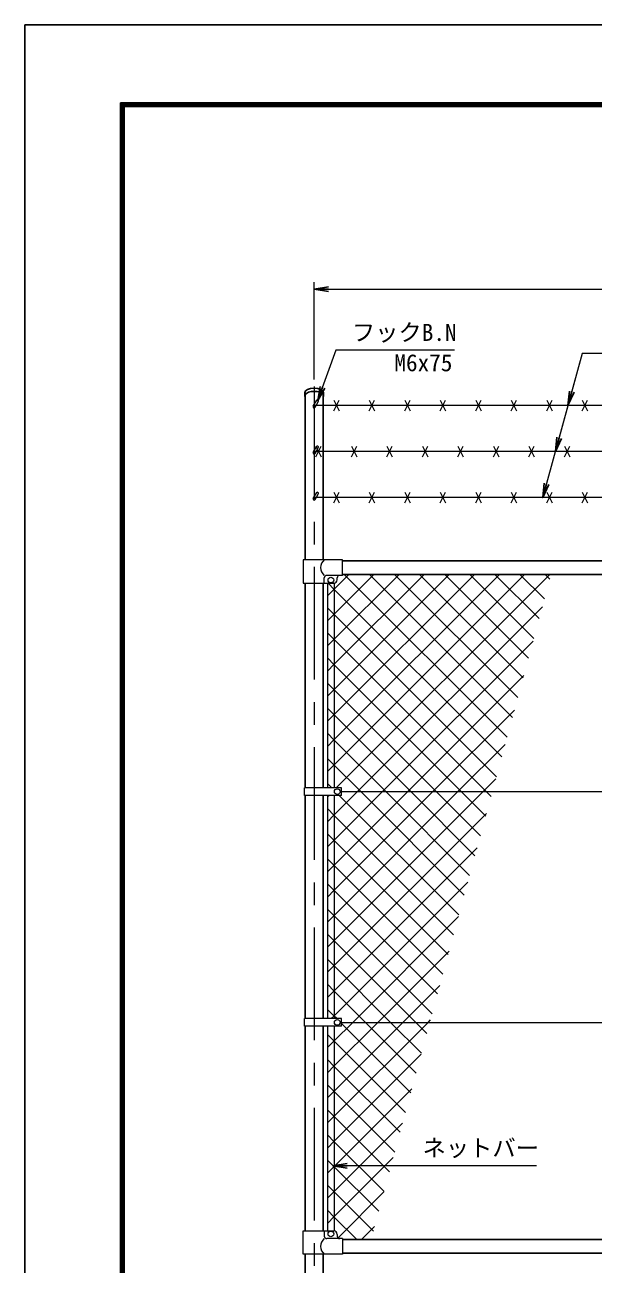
# Model space of a CAD drawing. Units: millimetres, scale not verified. Extents: x -4200 to 4200, y -2970 to 2970.
# Drawn here: x -4200 to -2599, y -521 to 2970 of the extents above; entities that cross this region are included whole.
import ezdxf
from ezdxf.enums import TextEntityAlignment as Align

# ---------------------------------------------------------------- set-up
doc = ezdxf.new("R2010")
doc.units = ezdxf.units.MM
doc.header["$LTSCALE"] = 10
doc.linetypes.add('USER1', pattern=[50.8, 31.75, -6.35, 6.35, -6.35])
for name, color, linetype, lineweight in [('0-1_D-BMK', 2, 'USER1', 13), ('0-2_D-STR1', 1, 'Continuous', 25), ('0-3_D-STR-DIM', 7, 'Continuous', 13), ('0-B_D-STR2', 7, 'Continuous', 13), ('0-C_D-STR3', 3, 'Continuous', 13), ('0-D_D-STR-TXT', 7, 'Continuous', 13), ('0-E_D-TTL', 7, 'Continuous', 25)]:
    doc.layers.add(name, color=color, linetype=linetype, lineweight=lineweight)
doc.layers.add('0-4_0', color=7, linetype='Continuous')
doc.styles.add('ＭＳ ゴシック', font='')
doc.styles.get('ＭＳ ゴシック').set_extended_font_data('MS Gothic')

# ---------------------------------------------------------------- blocks, each defined once
blk = doc.blocks.new('_Open')
at = {"layer": '0-4_0'}
blk.add_line((-10, 1.667), (0, 0), dxfattribs=at)
blk.add_lwpolyline([(-10, -1.667), (0, 0), (-10, 0)], dxfattribs=at)

msp = doc.modelspace()

# ---------------------------------------------------------------- linework, layer by layer
at = {"layer": '0-1_D-BMK'}
msp.add_line((-3384.97, 1951.06), (-3384.97, -920), dxfattribs=at)
at = {"layer": '0-2_D-STR1'}
for p, q in [((-3411.57, 1924), (-3411.57, 1933.53)), ((-3410.37, 1463), (-3410.37, 1927.95)), ((-3359.57, 1463), (-3359.57, 1927.95)), ((-3358.37, 1933.53), (-3358.37, 1924)), ((-3304.97, 1460), (-1464.97, 1460)), ((-3410.37, 1397), (-3410.37, 820.5)), ((-3359.57, 1397), (-3359.57, 820.5)), ((-3304.97, 1422), (-1464.97, 1422)), ((-3410.37, 799.5), (-3410.37, 170.5)), ((-3359.57, 799.5), (-3359.57, 170.5)), ((-3410.37, 149.5), (-3410.37, -427)), ((-3359.57, 149.5), (-3359.57, -427)), ((-3304.97, -452), (-1464.97, -452)), ((-3410.37, -493), (-3410.37, -890)), ((-3359.57, -493), (-3359.57, -890)), ((-3304.97, -490), (-1464.97, -490))]:
    msp.add_line(p, q, dxfattribs=at)
for centre, start_param, end_param in [((-3384.97, 1924), 2.8400761, 6.5847019), ((-3384.97, 1933.53), 3.1415927, 6.2831853)]:
    msp.add_ellipse(centre, major_axis=(-26.6, 0), ratio=0.5, start_param=start_param, end_param=end_param, dxfattribs=at)
at = {"layer": '0-3_D-STR-DIM'}
for p, q in [((-3384.97, 1971.06), (-3384.97, 2245)), ((-3344.97, 2225), (-1424.97, 2225))]:
    msp.add_line(p, q, dxfattribs=at)
at = {"layer": '0-B_D-STR2'}
for p, q in [((-3328.47, 1380.71), (-3287.19, 1422)), ((-3328.47, 1310), (-3216.48, 1422)), ((-3328.47, 1239.29), (-3145.77, 1422)), ((-3328.47, 1168.58), (-3075.06, 1422)), ((-3328.47, 1097.87), (-3004.34, 1422)), ((-3328.47, 1027.16), (-2933.63, 1422)), ((-3328.47, 956.45), (-2862.92, 1422)), ((-3328.47, 885.74), (-2792.21, 1422)), ((-3323, 820.5), (-2721.5, 1422)), ((-2841.61, 963.43), (-3300.19, 1422)), ((-2826.55, 1019.08), (-3229.48, 1422)), ((-2811.49, 1074.72), (-3158.77, 1422)), ((-2796.43, 1130.37), (-3088.06, 1422)), ((-2781.37, 1186.02), (-3017.34, 1422)), ((-2766.31, 1241.67), (-2946.63, 1422)), ((-2751.25, 1297.32), (-2875.92, 1422)), ((-2736.18, 1352.97), (-2805.21, 1422)), ((-2721.12, 1408.62), (-2734.5, 1422)), ((-3347.47, 1361.71), (-3328.47, 1380.71)), ((-3262.79, 810), (-2742.26, 1330.53)), ((-3347.47, 1291), (-3328.47, 1310)), ((-3328.47, 1238.16), (-3347.47, 1257.16)), ((-3347.47, 1220.29), (-3328.47, 1239.29)), ((-2900.32, 810), (-3328.47, 1238.16)), ((-3192.08, 810), (-2768.5, 1233.58)), ((-3328.47, 1167.44), (-3347.47, 1186.44)), ((-3347.47, 1149.58), (-3328.47, 1168.58)), ((-2971.03, 810), (-3328.47, 1167.44)), ((-3121.37, 810), (-2794.73, 1136.64)), ((-3328.47, 1096.73), (-3347.47, 1115.73)), ((-3347.47, 1078.87), (-3328.47, 1097.87)), ((-3041.74, 810), (-3328.47, 1096.73)), ((-3328.47, 1026.02), (-3347.47, 1045.02)), ((-3347.47, 1008.16), (-3328.47, 1027.16)), ((-3112.45, 810), (-3328.47, 1026.02)), ((-3050.66, 810), (-2820.97, 1039.69)), ((-3328.47, 955.31), (-3347.47, 974.31)), ((-3347.47, 937.45), (-3328.47, 956.45)), ((-3183.16, 810), (-3328.47, 955.31)), ((-2979.95, 810), (-2847.21, 942.74)), ((-3328.47, 884.6), (-3347.47, 903.6)), ((-3347.47, 866.74), (-3328.47, 885.74)), ((-3253.87, 810), (-3328.47, 884.6)), ((-2909.24, 810), (-2873.45, 845.79)), ((-3335.08, 820.5), (-3347.47, 832.89)), ((-3328.47, 744.32), (-3262.79, 810)), ((-3328.47, 673.61), (-3192.08, 810)), ((-3328.47, 602.9), (-3121.37, 810)), ((-3328.47, 532.18), (-3050.66, 810)), ((-3328.47, 461.47), (-2979.95, 810)), ((-3328.47, 390.76), (-2909.24, 810)), ((-2962.1, 518.23), (-3253.87, 810)), ((-2947.04, 573.88), (-3183.16, 810)), ((-2931.98, 629.53), (-3112.45, 810)), ((-2916.92, 685.18), (-3041.74, 810)), ((-2901.86, 740.83), (-2971.03, 810)), ((-2886.8, 796.48), (-2900.32, 810)), ((-3347.47, 796.03), (-3344, 799.5)), ((-3347.47, 799.01), (-3346.98, 799.5)), ((-2977.16, 462.58), (-3314.08, 799.5)), ((-3328.47, 743.18), (-3347.47, 762.18)), ((-3347.47, 725.32), (-3328.47, 744.32)), ((-3328.47, 320.05), (-2899.69, 748.84)), ((-2992.23, 406.93), (-3328.47, 743.18)), ((-3328.47, 672.47), (-3347.47, 691.47)), ((-3347.47, 654.61), (-3328.47, 673.61)), ((-3007.29, 351.28), (-3328.47, 672.47)), ((-3328.47, 249.34), (-2925.93, 651.89)), ((-3328.47, 601.76), (-3347.47, 620.76)), ((-3347.47, 583.9), (-3328.47, 602.9)), ((-3022.35, 295.63), (-3328.47, 601.76)), ((-3328.47, 531.05), (-3347.47, 550.05)), ((-3347.47, 513.18), (-3328.47, 532.18)), ((-3037.41, 239.98), (-3328.47, 531.05)), ((-3328.47, 460.34), (-3347.47, 479.34)), ((-3347.47, 442.47), (-3328.47, 461.47)), ((-3052.47, 184.33), (-3328.47, 460.34)), ((-3276.4, 160), (-2978.41, 457.99)), ((-3328.47, 389.63), (-3347.47, 408.63)), ((-3347.47, 371.76), (-3328.47, 390.76)), ((-3098.85, 160), (-3328.47, 389.63)), ((-3205.69, 160), (-3004.65, 361.04)), ((-3328.47, 318.92), (-3347.47, 337.92)), ((-3347.47, 301.05), (-3328.47, 320.05)), ((-3169.56, 160), (-3328.47, 318.92)), ((-3328.47, 248.21), (-3347.47, 267.21)), ((-3347.47, 230.34), (-3328.47, 249.34)), ((-3240.27, 160), (-3328.47, 248.21)), ((-3134.97, 160), (-3030.88, 264.09)), ((-3328.47, 107.92), (-3276.4, 160)), ((-3328.47, 37.21), (-3205.69, 160)), ((-3328.47, -33.5), (-3134.97, 160)), ((-3328.47, -104.21), (-3064.26, 160)), ((-3112.71, -38.26), (-3307.98, 157)), ((-3097.65, 17.38), (-3240.27, 160)), ((-3082.59, 73.03), (-3169.56, 160)), ((-3067.53, 128.68), (-3098.85, 160)), ((-3064.26, 160), (-3057.12, 167.14)), ((-3328.47, 106.78), (-3347.47, 125.78)), ((-3347.47, 88.92), (-3328.47, 107.92)), ((-3127.78, -93.91), (-3328.47, 106.78)), ((-3328.47, -174.92), (-3083.36, 70.19)), ((-3328.47, 36.07), (-3347.47, 55.07)), ((-3347.47, 18.21), (-3328.47, 37.21)), ((-3142.84, -149.56), (-3328.47, 36.07)), ((-3328.47, -34.64), (-3347.47, -15.64)), ((-3347.47, -52.5), (-3328.47, -33.5)), ((-3328.47, -245.63), (-3109.6, -26.76)), ((-3157.9, -205.21), (-3328.47, -34.64)), ((-3328.47, -105.35), (-3347.47, -86.35)), ((-3347.47, -123.21), (-3328.47, -104.21)), ((-3172.96, -260.86), (-3328.47, -105.35)), ((-3328.47, -316.34), (-3135.84, -123.71)), ((-3328.47, -176.06), (-3347.47, -157.06)), ((-3347.47, -193.92), (-3328.47, -174.92)), ((-3188.02, -316.51), (-3328.47, -176.06)), ((-3328.47, -246.77), (-3347.47, -227.77)), ((-3328.47, -387.05), (-3162.08, -220.66)), ((-3347.47, -264.63), (-3328.47, -245.63)), ((-3203.08, -372.16), (-3328.47, -246.77)), ((-3328.47, -317.48), (-3347.47, -298.48)), ((-3347.47, -335.34), (-3328.47, -316.34)), ((-3218.14, -427.81), (-3328.47, -317.48)), ((-3317.77, -447.06), (-3188.32, -317.61)), ((-3347.47, -406.05), (-3328.47, -387.05)), ((-3252, -452), (-3214.56, -414.56))]:
    msp.add_line(p, q, dxfattribs=at)
for points in [[(-2856.67, 907.78), (-3328.47, 1379.58), (-3345.9, 1397)], [(-2871.74, 852.13), (-3328.47, 1308.87), (-3347.47, 1327.87)], [(-3336.61, 170.5), (-3328.47, 178.63), (-2952.17, 554.94)], [(-3321.48, 170.5), (-3328.47, 177.5), (-3347.47, 196.5)], [(-3264.66, -452), (-3328.47, -388.19), (-3347.47, -369.19)]]:
    msp.add_lwpolyline(points, dxfattribs=at)
at = {"layer": '0-C_D-STR3'}
for p, q in [((-3387.57, 1895.61), (-3377.68, 1912.75)), ((-884.97, 1898.07), (-3384.97, 1898.07)), ((-3382.38, 1892.61), (-3372.48, 1909.75)), ((-3329.97, 1883.07), (-3314.97, 1913.07)), ((-3329.97, 1913.07), (-3314.97, 1883.07)), ((-3229.97, 1883.07), (-3214.97, 1913.07)), ((-3229.97, 1913.07), (-3214.97, 1883.07)), ((-3129.97, 1883.07), (-3114.97, 1913.07)), ((-3129.97, 1913.07), (-3114.97, 1883.07)), ((-3029.97, 1883.07), (-3014.97, 1913.07)), ((-3029.97, 1913.07), (-3014.97, 1883.07)), ((-2929.97, 1883.07), (-2914.97, 1913.07)), ((-2929.97, 1913.07), (-2914.97, 1883.07)), ((-2829.97, 1883.07), (-2814.97, 1913.07)), ((-2829.97, 1913.07), (-2814.97, 1883.07)), ((-2729.97, 1883.07), (-2714.97, 1913.07)), ((-2729.97, 1913.07), (-2714.97, 1883.07)), ((-2629.97, 1883.07), (-2614.97, 1913.07)), ((-2629.97, 1913.07), (-2614.97, 1883.07)), ((-3387.57, 1765.71), (-3377.68, 1782.84)), ((-3379.97, 1753.17), (-3364.97, 1783.17)), ((-3379.97, 1783.17), (-3364.97, 1753.17)), ((-3279.97, 1753.17), (-3264.97, 1783.17)), ((-3279.97, 1783.17), (-3264.97, 1753.17)), ((-3179.97, 1753.17), (-3164.97, 1783.17)), ((-3179.97, 1783.17), (-3164.97, 1753.17)), ((-3079.97, 1753.17), (-3064.97, 1783.17)), ((-3079.97, 1783.17), (-3064.97, 1753.17)), ((-2979.97, 1753.17), (-2964.97, 1783.17)), ((-2979.97, 1783.17), (-2964.97, 1753.17)), ((-2879.97, 1753.17), (-2864.97, 1783.17)), ((-2879.97, 1783.17), (-2864.97, 1753.17)), ((-2779.97, 1753.17), (-2764.97, 1783.17)), ((-2779.97, 1783.17), (-2764.97, 1753.17)), ((-2679.97, 1753.17), (-2664.97, 1783.17)), ((-2679.97, 1783.17), (-2664.97, 1753.17)), ((-884.97, 1768.17), (-3384.97, 1768.17)), ((-3382.38, 1762.71), (-3372.48, 1779.84)), ((-3387.57, 1635.8), (-3377.68, 1652.94)), ((-3382.38, 1632.8), (-3372.48, 1649.94)), ((-3329.97, 1623.27), (-3314.97, 1653.27)), ((-3329.97, 1653.27), (-3314.97, 1623.27)), ((-3229.97, 1623.27), (-3214.97, 1653.27)), ((-3229.97, 1653.27), (-3214.97, 1623.27)), ((-3129.97, 1623.27), (-3114.97, 1653.27)), ((-3129.97, 1653.27), (-3114.97, 1623.27)), ((-3029.97, 1623.27), (-3014.97, 1653.27)), ((-3029.97, 1653.27), (-3014.97, 1623.27)), ((-2929.97, 1623.27), (-2914.97, 1653.27)), ((-2929.97, 1653.27), (-2914.97, 1623.27)), ((-2829.97, 1623.27), (-2814.97, 1653.27)), ((-2829.97, 1653.27), (-2814.97, 1623.27)), ((-2729.97, 1623.27), (-2714.97, 1653.27)), ((-2729.97, 1653.27), (-2714.97, 1623.27)), ((-2629.97, 1623.27), (-2614.97, 1653.27)), ((-2629.97, 1653.27), (-2614.97, 1623.27)), ((-884.97, 1638.27), (-3384.97, 1638.27)), ((-3304.97, 1463), (-3415.92, 1463)), ((-3415.92, 1463), (-3415.92, 1397)), ((-3304.97, 1419), (-3304.97, 1463)), ((-3415.92, 1397), (-3329.97, 1397)), ((-3356.42, 1397), (-3356.42, 1412)), ((-3304.97, 1419), (-3349.42, 1419)), ((-3347.47, 1397), (-3347.47, 820.5)), ((-3328.47, 1397), (-3328.47, 820.5)), ((-3319.97, 1407), (-3319.97, 1412)), ((-3412.47, 799.5), (-3412.47, 820.5)), ((-3307.98, 820.5), (-3412.47, 820.5)), ((-3307.98, 799.5), (-3307.98, 820.5)), ((-3307.98, 810), (-1467.47, 810)), ((-3307.98, 799.5), (-3412.47, 799.5)), ((-3347.47, 799.5), (-3347.47, 170.5)), ((-3328.47, 799.5), (-3328.47, 170.5)), ((-3412.47, 149.5), (-3412.47, 170.5)), ((-3307.98, 170.5), (-3412.47, 170.5)), ((-3307.98, 149.5), (-3412.47, 149.5)), ((-3347.47, 149.5), (-3347.47, -427)), ((-3328.47, 149.5), (-3328.47, -427)), ((-3307.98, 149.5), (-3307.98, 170.5)), ((-3307.98, 160), (-1467.47, 160)), ((-3415.92, -427), (-3329.97, -427)), ((-3415.92, -493), (-3415.92, -427)), ((-3356.42, -427), (-3356.42, -442)), ((-3304.97, -449), (-3349.42, -449)), ((-3319.97, -437), (-3319.97, -442)), ((-3304.97, -449), (-3304.97, -493)), ((-3304.97, -493), (-3415.92, -493))]:
    msp.add_line(p, q, dxfattribs=at)
for centre in [(-3337.97, 1406), (-3319.98, 810), (-3319.98, 160), (-3337.97, -436)]:
    msp.add_circle(centre, 8, dxfattribs=at)
for centre, radius, start, end in [((-3384.97, 1894.11), 3, 150, 330), ((-3384.97, 1764.21), 3, 150, 330), ((-3384.97, 1634.3), 3, 150, 330), ((-3338.23, 1441), 28.55, 129.59418, 230.40582), ((-3349.42, 1412), 7, 90, 180), ((-3329.97, 1407), 10, 270, 0), ((-3312.97, 1412), 7, 90, 180), ((-3338.23, -471), 28.55, 129.59418, 230.40582), ((-3349.42, -442), 7, 180, 270), ((-3329.97, -437), 10, 0, 90), ((-3312.97, -442), 7, 180, 270)]:
    msp.add_arc(centre, radius, start, end, dxfattribs=at)
for centre in [(-3375.08, 1911.25), (-3375.08, 1781.34), (-3375.08, 1651.44)]:
    msp.add_ellipse(centre, major_axis=(-2.6, 1.5), ratio=0.5, start_param=3.1415927, end_param=6.2831853, dxfattribs=at)
at = {"layer": '0-D_D-STR-TXT'}
for p, q in [((-2629.97, 2044.47), (-2705.12, 1770.1)), ((-2629.97, 2044.47), (-2669.54, 1900)), ((-2759.1, -244.09), (-3330.22, -244.09))]:
    msp.add_line(p, q, dxfattribs=at)
for points in [[(-2989.62, 2053.17), (-3323.8, 2053.17), (-3374.4, 1913.42)], [(-2320.41, 2044.47), (-2629.97, 2044.47), (-2740.7, 1640.2)]]:
    msp.add_lwpolyline(points, dxfattribs=at)
at = {"layer": '0-E_D-TTL', "color": 2}
msp.add_lwpolyline([(-4200, 2970), (4200, 2970), (4200, -2970), (-4200, -2970)], close=True, dxfattribs=at)
at = {"layer": '0-E_D-TTL'}
for points in [[(-3930, 2750), (3930, 2750), (3930, -2750), (-3930, -2750)], [(-3927.5, 2747.5), (3927.5, 2747.5), (3927.5, -2747.5), (-3927.5, -2747.5)], [(-3925, 2745), (3925, 2745), (3925, -2745), (-3925, -2745)], [(-3922.5, 2742.5), (3922.5, 2742.5), (3922.5, -2742.5), (-3922.5, -2742.5)], [(-3920, 2740), (3920, 2740), (3920, -2740), (-3920, -2740)]]:
    msp.add_lwpolyline(points, close=True, dxfattribs=at)

# ---------------------------------------------------------------- block references
at = {"layer": '0-3_D-STR-DIM', "xscale": 4, "yscale": 4, "rotation": 180}
msp.add_blockref('_Open', (-3384.97, 2225), dxfattribs=at)
at = {"layer": '0-D_D-STR-TXT', "xscale": 4, "yscale": 4}
for p, rotation in [((-3375.08, 1911.54), 250.09511), ((-2670.06, 1898.07), 254.68276), ((-2705.64, 1768.17), 254.68276), ((-2741.22, 1638.27), 254.68276), ((-3332.22, -244.09), 180)]:
    msp.add_blockref('_Open', p, dxfattribs=dict(at, rotation=rotation))

# ---------------------------------------------------------------- texts
at = {"layer": '0-D_D-STR-TXT', "style": 'ＭＳ ゴシック'}
for s, p in [('フックB.N', (-3278.71, 2065.12)), ('M6x75', (-3159.09, 1979.63)), ('ネットバー', (-3079.66, -232.14))]:
    msp.add_text(s, height=48.09, dxfattribs=at).set_placement(p, align=Align.BOTTOM_LEFT)

doc.saveas('drawing.dxf')
